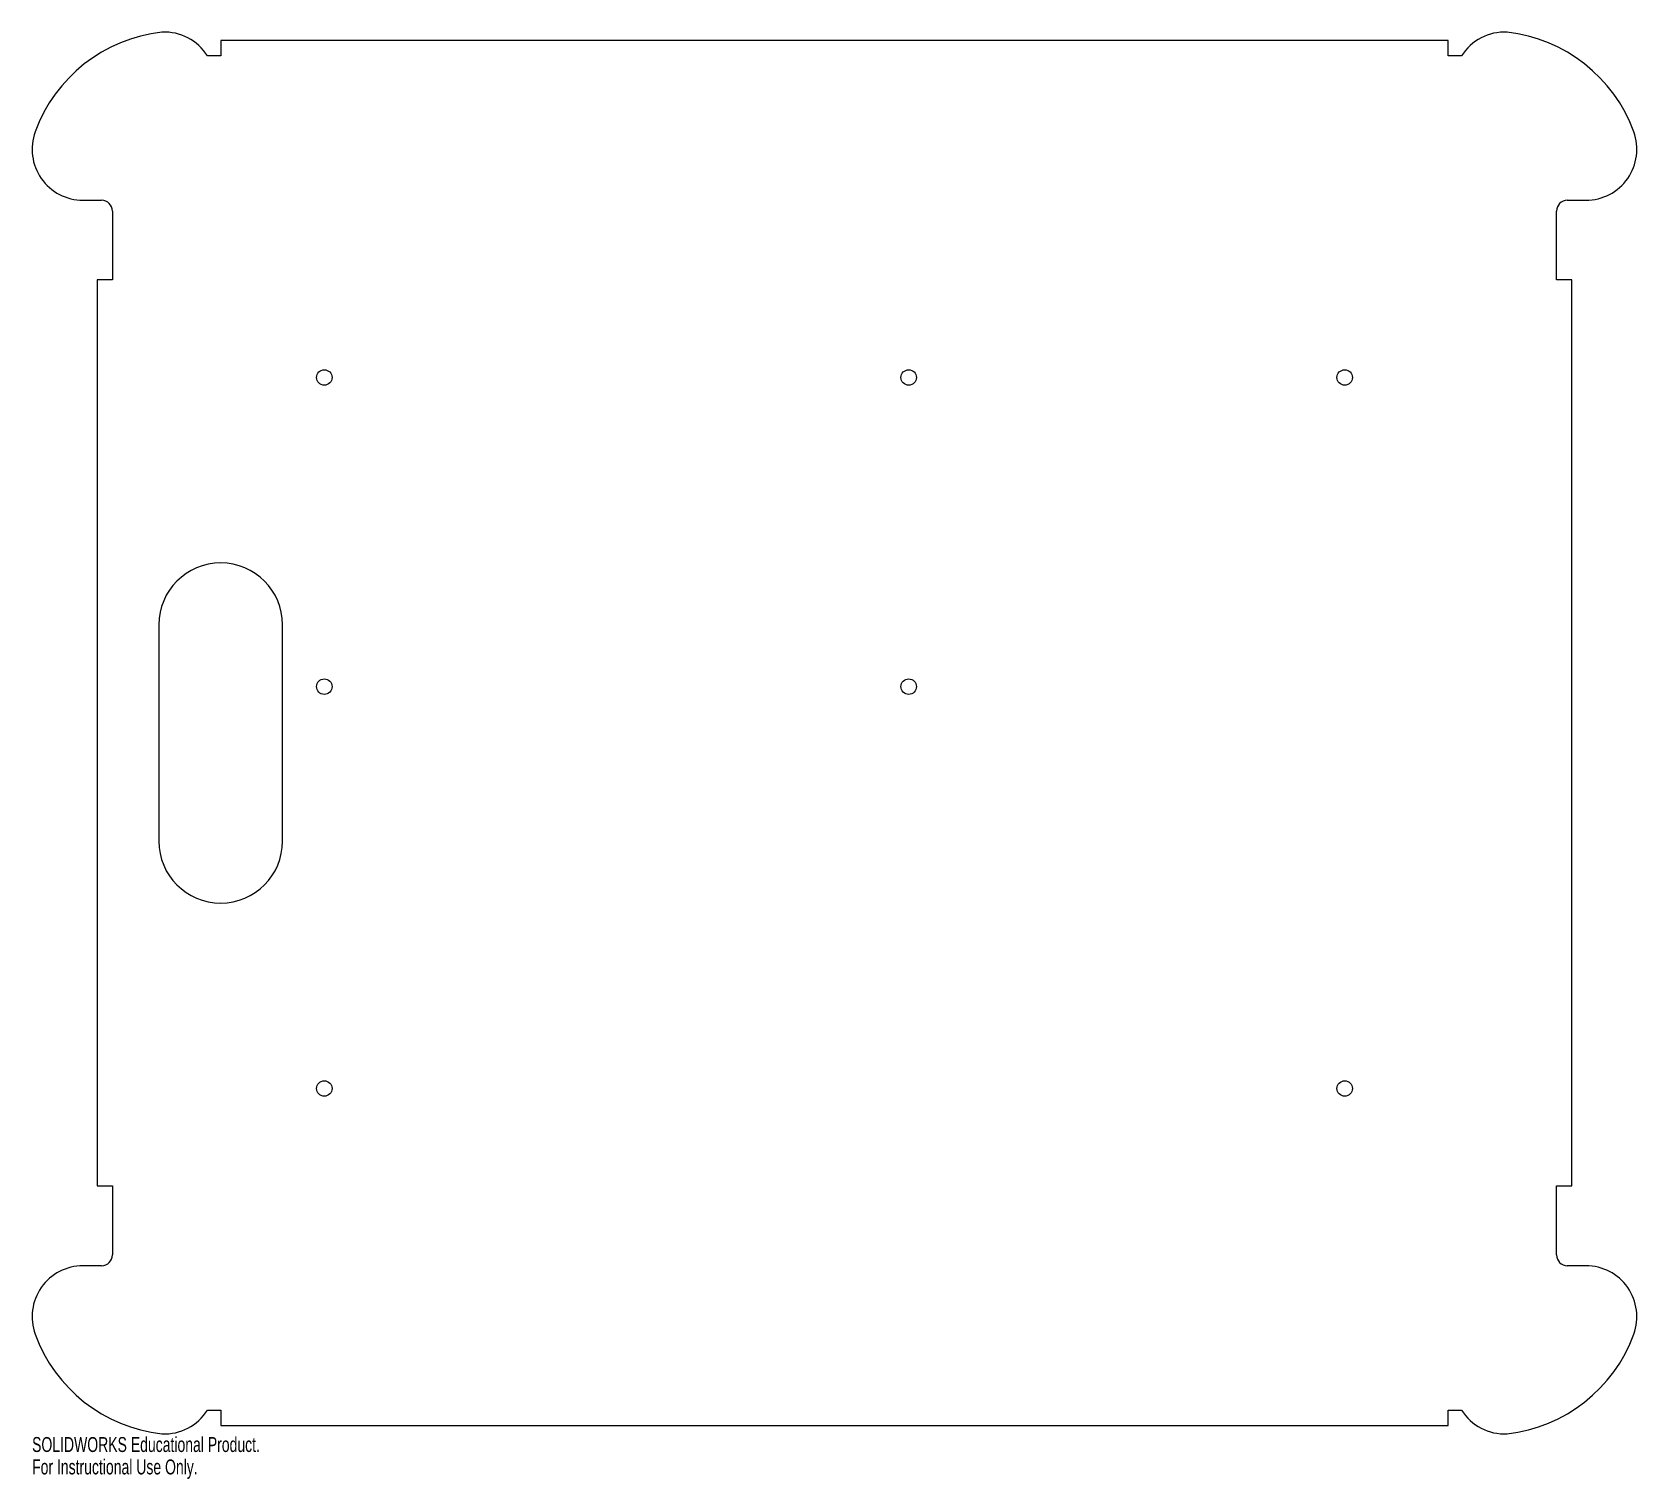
# Model space of a CAD drawing. Header units: millimetres. Extents: x -296 to 223, y -250 to 218.
import ezdxf

# ---------------------------------------------------------------- set-up
doc = ezdxf.new("R2010")
doc.units = ezdxf.units.MM
doc.styles.add('SLDTEXTSTYLE0', font='TXT', dxfattribs={"width": 0.7})

msp = doc.modelspace()

# ---------------------------------------------------------------- linework, layer by layer
at = {"color": 7, "linetype": 'Continuous', "lineweight": 25}
for p, q in [((-235.33, 214.88), (-235.33, 209.88)), ((161.67, 214.88), (-235.33, 214.88)), ((161.67, 209.88), (161.67, 214.88)), ((-235.33, 209.88), (-239.6, 209.88)), ((165.94, 209.88), (161.67, 209.88)), ((-279.83, 163.19), (-273.83, 163.19)), ((200.17, 163.19), (206.17, 163.19)), ((-270.33, 159.69), (-270.33, 137.41)), ((196.67, 137.41), (196.67, 159.69)), ((-275.33, 137.41), (-275.33, -155.64)), ((-270.33, 137.41), (-275.33, 137.41)), ((201.67, 137.41), (196.67, 137.41)), ((201.67, -155.64), (201.67, 137.41)), ((-255.33, 25.88), (-255.33, -44.12)), ((-215.33, -44.12), (-215.33, 25.88)), ((-275.33, -155.64), (-270.33, -155.64)), ((-270.33, -155.64), (-270.33, -177.93)), ((196.67, -155.64), (201.67, -155.64)), ((196.67, -177.93), (196.67, -155.64)), ((-273.83, -181.43), (-279.83, -181.43)), ((206.17, -181.43), (200.17, -181.43)), ((-239.6, -228.12), (-235.33, -228.12)), ((-235.33, -228.12), (-235.33, -233.12)), ((161.67, -228.12), (165.94, -228.12)), ((161.67, -233.12), (161.67, -228.12)), ((-235.33, -233.12), (161.67, -233.12))]:
    msp.add_line(p, q, dxfattribs=at)
for centre in [(-201.83, 105.88), (-12.83, 105.88), (128.17, 105.88), (-201.83, 5.88), (-12.83, 5.88), (-201.83, -124.12), (128.17, -124.12)]:
    msp.add_circle(centre, 2.5, dxfattribs=at)
for centre, radius, start, end in [((-248.83, 168.38), 49.5, 96.4333, 159.9557), ((-253.56, 201.09), 16.5, 32.1968, 92.8222), ((179.91, 201.09), 16.5, 87.1778, 147.8032), ((175.17, 168.38), 49.5, 20.0443, 83.5667), ((-279.83, 179.69), 16.5, 159.9557, 270), ((206.17, 179.69), 16.5, 270, 20.0443), ((-273.83, 159.69), 3.5, 360, 90), ((200.17, 159.69), 3.5, 90, 180), ((-235.33, 25.88), 20, 0, 180), ((-235.33, -44.12), 20, 180, 0), ((-279.83, -197.93), 16.5, 90, 200.0443), ((-273.83, -177.93), 3.5, 270, 0), ((200.17, -177.93), 3.5, 180, 270), ((206.17, -197.93), 16.5, 339.9557, 90), ((-248.83, -186.62), 49.5, 200.0443, 263.5667), ((175.17, -186.62), 49.5, 276.4333, 339.9557), ((-253.56, -219.33), 16.5, 267.1778, 327.8032), ((179.91, -219.33), 16.5, 212.1968, 272.8222)]:
    msp.add_arc(centre, radius, start, end, dxfattribs=at)

# ---------------------------------------------------------------- texts
at = {"color": 7, "linetype": 'Continuous', "char_height": 4.8336, "attachment_point": 1, "style": 'SLDTEXTSTYLE0'}
for s, insert in [('SOLIDWORKS Educational Product.', (-296.33, -236.85)), ('For Instructional Use Only.', (-296.33, -244.1))]:
    msp.add_mtext(s, dxfattribs=dict(at, insert=insert))

doc.saveas('drawing.dxf')
